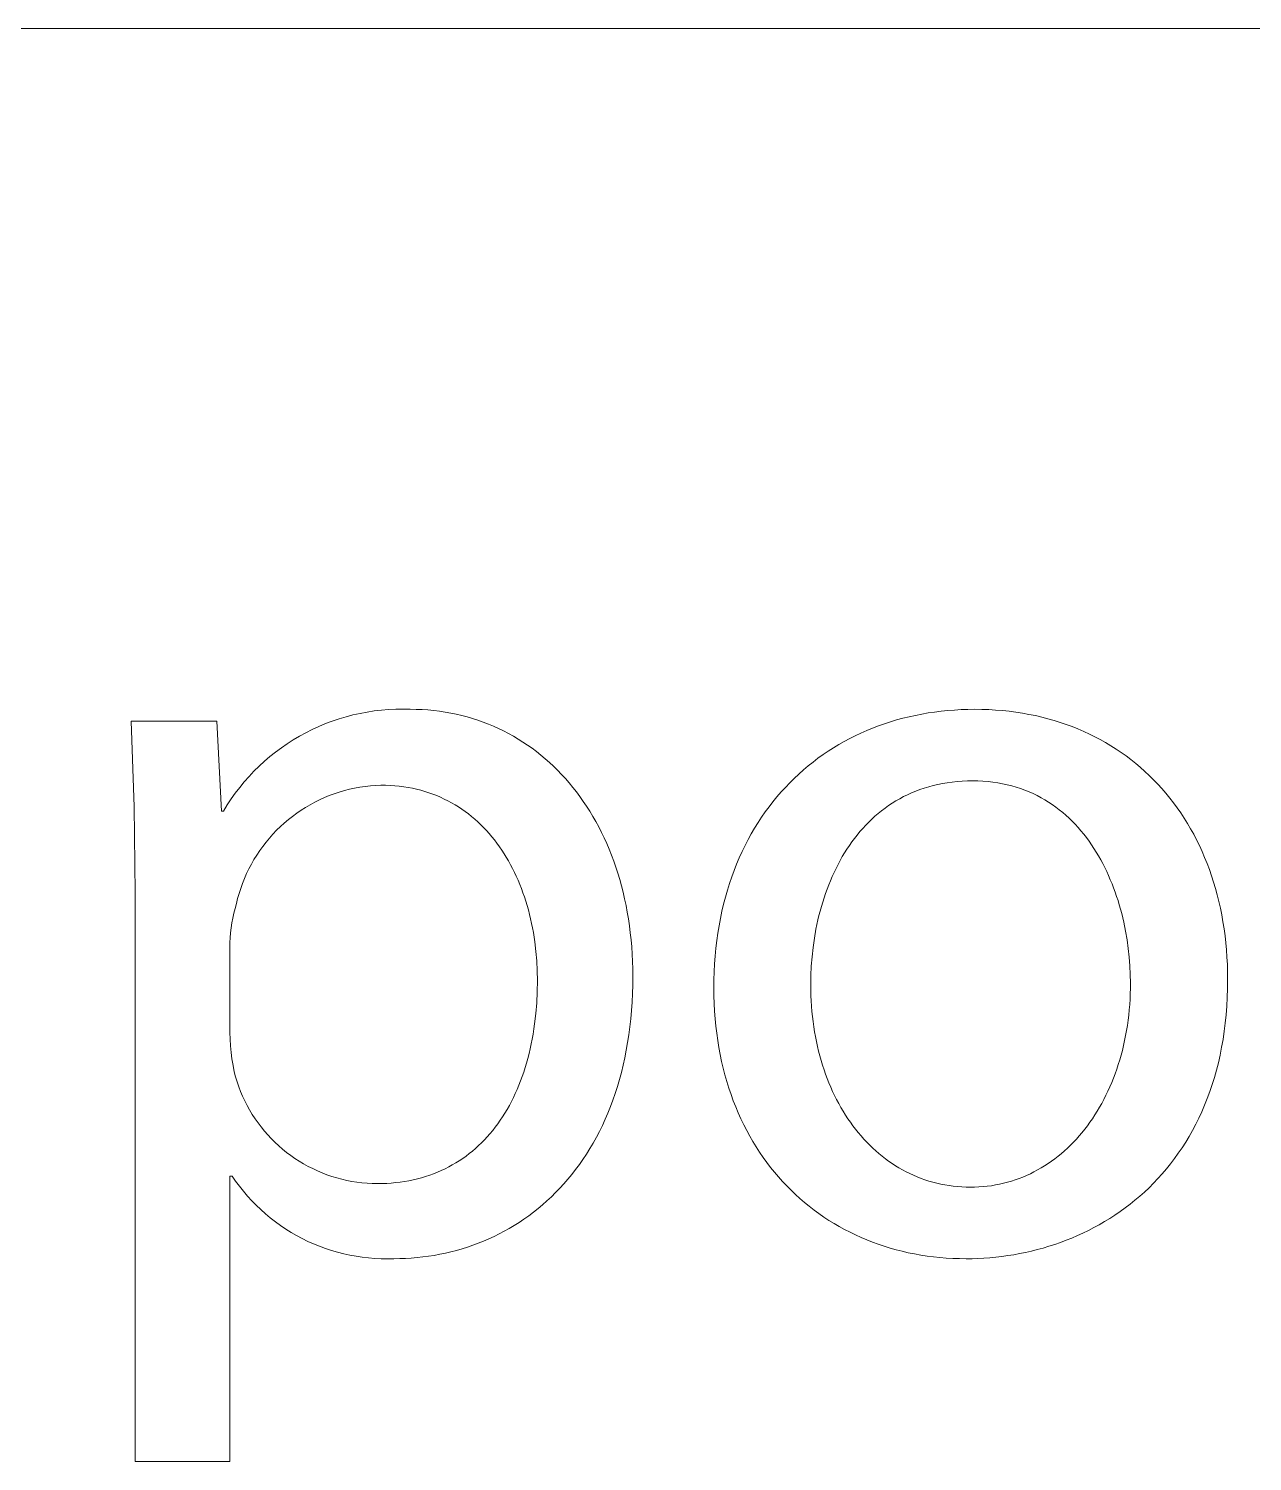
# Model space of a CAD drawing. Header units: millimetres. Extents: x -1246 to 2331, y -493 to 2006.
# Drawn here: x 2173.9 to 2214.24, y -140.22 to -92.97 of the extents above; entities that cross this region are included whole.
import ezdxf

# ---------------------------------------------------------------- set-up
doc = ezdxf.new("R2010")
doc.units = ezdxf.units.MM
doc.header["$MEASUREMENT"] = 0
doc.layers.add('Domyślny', color=7, linetype='Continuous', true_color=0x000000)

msp = doc.modelspace()

# ---------------------------------------------------------------- linework, layer by layer
at = {"layer": 'Domyślny', "color": 18, "lineweight": 15, "true_color": 0x000000}
for p, q in [((2327.489, -92.974), (979.014, -92.974)), ((2183.905, -115.81), (2184.13, -115.735)), ((2184.13, -115.735), (2184.358, -115.666)), ((2184.358, -115.666), (2184.588, -115.606)), ((2184.588, -115.606), (2184.82, -115.554)), ((2184.82, -115.554), (2185.054, -115.511)), ((2185.054, -115.511), (2185.289, -115.475)), ((2185.289, -115.475), (2185.525, -115.447)), ((2185.525, -115.447), (2185.762, -115.428)), ((2185.762, -115.428), (2185.999, -115.417)), ((2185.999, -115.417), (2186.237, -115.414)), ((2186.237, -115.414), (2186.474, -115.42)), ((2186.474, -115.42), (2186.67, -115.423)), ((2186.67, -115.423), (2186.864, -115.43)), ((2186.864, -115.43), (2187.057, -115.443)), ((2187.057, -115.443), (2187.248, -115.461)), ((2187.248, -115.461), (2187.437, -115.484)), ((2187.437, -115.484), (2187.624, -115.512)), ((2187.624, -115.512), (2187.81, -115.545)), ((2187.81, -115.545), (2187.993, -115.582)), ((2187.993, -115.582), (2188.175, -115.625)), ((2188.175, -115.625), (2188.355, -115.672)), ((2188.355, -115.672), (2188.533, -115.724)), ((2188.533, -115.724), (2188.708, -115.781)), ((2202.509, -115.773), (2202.713, -115.717)), ((2202.713, -115.717), (2202.919, -115.666)), ((2202.919, -115.666), (2203.128, -115.62)), ((2203.128, -115.62), (2203.338, -115.578)), ((2203.338, -115.578), (2203.55, -115.542)), ((2203.55, -115.542), (2203.764, -115.51)), ((2203.764, -115.51), (2203.98, -115.483)), ((2203.98, -115.483), (2204.198, -115.461)), ((2204.198, -115.461), (2204.417, -115.444)), ((2204.417, -115.444), (2204.639, -115.431)), ((2204.639, -115.431), (2204.861, -115.424)), ((2204.861, -115.424), (2205.086, -115.421)), ((2205.086, -115.421), (2205.318, -115.424)), ((2205.318, -115.424), (2205.548, -115.432)), ((2205.548, -115.432), (2205.775, -115.445)), ((2205.775, -115.445), (2206, -115.463)), ((2206, -115.463), (2206.222, -115.486)), ((2206.222, -115.486), (2206.442, -115.515)), ((2206.442, -115.515), (2206.659, -115.548)), ((2206.659, -115.548), (2206.874, -115.587)), ((2206.874, -115.587), (2207.085, -115.63)), ((2207.085, -115.63), (2207.294, -115.678)), ((2207.294, -115.678), (2207.501, -115.731)), ((2207.501, -115.731), (2207.704, -115.789)), ((2177.371, -118.642), (2177.278, -115.813)), ((2177.278, -115.813), (2180.101, -115.813)), ((2180.101, -115.813), (2180.256, -118.779)), ((2182.826, -116.305), (2183.035, -116.191)), ((2183.035, -116.191), (2183.247, -116.085)), ((2183.247, -116.085), (2183.463, -115.986)), ((2183.463, -115.986), (2183.683, -115.894)), ((2183.683, -115.894), (2183.905, -115.81)), ((2188.708, -115.781), (2188.882, -115.843)), ((2188.882, -115.843), (2189.053, -115.909)), ((2189.053, -115.909), (2189.223, -115.98)), ((2189.223, -115.98), (2189.39, -116.055)), ((2189.39, -116.055), (2189.554, -116.135)), ((2189.554, -116.135), (2189.717, -116.219)), ((2189.717, -116.219), (2189.877, -116.308)), ((2201.148, -116.293), (2201.335, -116.205)), ((2201.335, -116.205), (2201.524, -116.121)), ((2201.524, -116.121), (2201.717, -116.042)), ((2201.717, -116.042), (2201.911, -115.968)), ((2201.911, -115.968), (2202.108, -115.898)), ((2202.108, -115.898), (2202.308, -115.833)), ((2202.308, -115.833), (2202.509, -115.773)), ((2207.704, -115.789), (2207.905, -115.852)), ((2207.905, -115.852), (2208.103, -115.919)), ((2208.103, -115.919), (2208.297, -115.991)), ((2208.297, -115.991), (2208.489, -116.068)), ((2208.489, -116.068), (2208.678, -116.149)), ((2208.678, -116.149), (2208.864, -116.235)), ((2182.035, -116.831), (2182.226, -116.689)), ((2182.226, -116.689), (2182.421, -116.554)), ((2182.421, -116.554), (2182.621, -116.426)), ((2182.621, -116.426), (2182.826, -116.305)), ((2189.877, -116.308), (2190.034, -116.401)), ((2190.034, -116.401), (2190.189, -116.499)), ((2190.189, -116.499), (2190.342, -116.601)), ((2190.342, -116.601), (2190.491, -116.707)), ((2200.255, -116.801), (2200.428, -116.691)), ((2200.428, -116.691), (2200.604, -116.585)), ((2200.604, -116.585), (2200.782, -116.483)), ((2200.782, -116.483), (2200.964, -116.386)), ((2200.964, -116.386), (2201.148, -116.293)), ((2208.864, -116.235), (2209.046, -116.325)), ((2209.046, -116.325), (2209.226, -116.42)), ((2209.226, -116.42), (2209.402, -116.519)), ((2209.402, -116.519), (2209.576, -116.623)), ((2209.576, -116.623), (2209.746, -116.731)), ((2181.494, -117.294), (2181.669, -117.134)), ((2181.669, -117.134), (2181.849, -116.979)), ((2181.849, -116.979), (2182.035, -116.831)), ((2190.491, -116.707), (2190.639, -116.817)), ((2190.639, -116.817), (2190.783, -116.932)), ((2190.783, -116.932), (2190.925, -117.05)), ((2190.925, -117.05), (2191.064, -117.173)), ((2199.594, -117.288), (2199.754, -117.16)), ((2199.754, -117.16), (2199.918, -117.036)), ((2199.918, -117.036), (2200.085, -116.916)), ((2200.085, -116.916), (2200.255, -116.801)), ((2209.746, -116.731), (2209.912, -116.843)), ((2209.912, -116.843), (2210.075, -116.959)), ((2210.075, -116.959), (2210.235, -117.08)), ((2210.235, -117.08), (2210.392, -117.204)), ((2181.004, -117.812), (2181.161, -117.634)), ((2181.161, -117.634), (2181.324, -117.461)), ((2181.324, -117.461), (2181.494, -117.294)), ((2191.064, -117.173), (2191.2, -117.3)), ((2191.2, -117.3), (2191.333, -117.431)), ((2191.333, -117.431), (2191.464, -117.566)), ((2191.464, -117.566), (2191.591, -117.704)), ((2199.132, -117.698), (2199.283, -117.557)), ((2199.283, -117.557), (2199.437, -117.42)), ((2199.437, -117.42), (2199.594, -117.288)), ((2210.392, -117.204), (2210.545, -117.333)), ((2210.545, -117.333), (2210.695, -117.466)), ((2210.695, -117.466), (2210.841, -117.603)), ((2210.841, -117.603), (2210.983, -117.744)), ((2180.708, -118.184), (2180.853, -117.996)), ((2180.853, -117.996), (2181.004, -117.812)), ((2184.303, -118.101), (2184.136, -118.15)), ((2184.473, -118.057), (2184.303, -118.101)), ((2184.643, -118.02), (2184.473, -118.057)), ((2184.815, -117.988), (2184.643, -118.02)), ((2184.987, -117.962), (2184.815, -117.988)), ((2185.161, -117.943), (2184.987, -117.962)), ((2185.335, -117.929), (2185.161, -117.943)), ((2185.509, -117.922), (2185.335, -117.929)), ((2185.664, -117.924), (2185.509, -117.922)), ((2185.817, -117.93), (2185.664, -117.924)), ((2185.967, -117.941), (2185.817, -117.93)), ((2186.115, -117.956), (2185.967, -117.941)), ((2186.261, -117.975), (2186.115, -117.956)), ((2186.405, -117.998), (2186.261, -117.975)), ((2186.546, -118.025), (2186.405, -117.998)), ((2186.685, -118.056), (2186.546, -118.025)), ((2186.822, -118.091), (2186.685, -118.056)), ((2186.957, -118.129), (2186.822, -118.091)), ((2191.591, -117.704), (2191.716, -117.847)), ((2191.716, -117.847), (2191.837, -117.994)), ((2191.837, -117.994), (2191.955, -118.144)), ((2198.702, -118.147), (2198.842, -117.994)), ((2198.842, -117.994), (2198.985, -117.844)), ((2198.985, -117.844), (2199.132, -117.698)), ((2203.281, -118.067), (2203.142, -118.119)), ((2203.424, -118.018), (2203.281, -118.067)), ((2203.569, -117.974), (2203.424, -118.018)), ((2203.718, -117.934), (2203.569, -117.974)), ((2203.869, -117.899), (2203.718, -117.934)), ((2204.024, -117.868), (2203.869, -117.899)), ((2204.181, -117.841), (2204.024, -117.868)), ((2204.342, -117.819), (2204.181, -117.841)), ((2204.505, -117.802), (2204.342, -117.819)), ((2204.672, -117.79), (2204.505, -117.802)), ((2204.842, -117.782), (2204.672, -117.79)), ((2205.014, -117.78), (2204.842, -117.782)), ((2205.187, -117.783), (2205.014, -117.78)), ((2205.357, -117.791), (2205.187, -117.783)), ((2205.524, -117.804), (2205.357, -117.791)), ((2205.687, -117.822), (2205.524, -117.804)), ((2205.847, -117.846), (2205.687, -117.822)), ((2206.004, -117.874), (2205.847, -117.846)), ((2206.158, -117.907), (2206.004, -117.874)), ((2206.308, -117.945), (2206.158, -117.907)), ((2206.456, -117.988), (2206.308, -117.945)), ((2206.6, -118.035), (2206.456, -117.988)), ((2206.741, -118.086), (2206.6, -118.035)), ((2206.879, -118.142), (2206.741, -118.086)), ((2210.983, -117.744), (2211.122, -117.889)), ((2211.122, -117.889), (2211.257, -118.037)), ((2211.257, -118.037), (2211.389, -118.19)), ((2180.316, -118.779), (2180.44, -118.576)), ((2180.44, -118.576), (2180.571, -118.378)), ((2180.571, -118.378), (2180.708, -118.184)), ((2183.176, -118.566), (2183.026, -118.654)), ((2183.33, -118.483), (2183.176, -118.566)), ((2183.486, -118.405), (2183.33, -118.483)), ((2183.645, -118.333), (2183.486, -118.405)), ((2183.807, -118.266), (2183.645, -118.333)), ((2183.97, -118.205), (2183.807, -118.266)), ((2184.136, -118.15), (2183.97, -118.205)), ((2187.089, -118.172), (2186.957, -118.129)), ((2187.219, -118.218), (2187.089, -118.172)), ((2187.347, -118.268), (2187.219, -118.218)), ((2187.473, -118.322), (2187.347, -118.268)), ((2187.596, -118.379), (2187.473, -118.322)), ((2187.717, -118.439), (2187.596, -118.379)), ((2187.836, -118.503), (2187.717, -118.439)), ((2187.952, -118.571), (2187.836, -118.503)), ((2188.067, -118.642), (2187.952, -118.571)), ((2191.955, -118.144), (2192.07, -118.298)), ((2192.07, -118.298), (2192.182, -118.456)), ((2192.182, -118.456), (2192.29, -118.618)), ((2198.304, -118.634), (2198.433, -118.468)), ((2198.433, -118.468), (2198.565, -118.306)), ((2198.565, -118.306), (2198.702, -118.147)), ((2202.365, -118.517), (2202.246, -118.596)), ((2202.487, -118.441), (2202.365, -118.517)), ((2202.612, -118.369), (2202.487, -118.441)), ((2202.74, -118.301), (2202.612, -118.369)), ((2202.871, -118.236), (2202.74, -118.301)), ((2203.005, -118.176), (2202.871, -118.236)), ((2203.142, -118.119), (2203.005, -118.176)), ((2207.014, -118.202), (2206.879, -118.142)), ((2207.146, -118.266), (2207.014, -118.202)), ((2207.275, -118.335), (2207.146, -118.266)), ((2207.401, -118.407), (2207.275, -118.335)), ((2207.523, -118.482), (2207.401, -118.407)), ((2207.643, -118.562), (2207.523, -118.482)), ((2207.76, -118.645), (2207.643, -118.562)), ((2211.389, -118.19), (2211.517, -118.346)), ((2211.517, -118.346), (2211.641, -118.506)), ((2211.641, -118.506), (2211.761, -118.67)), ((2177.409, -121.471), (2177.371, -118.642)), ((2180.256, -118.779), (2180.316, -118.779)), ((2182.457, -119.058), (2182.324, -119.171)), ((2182.594, -118.95), (2182.457, -119.058)), ((2182.734, -118.846), (2182.594, -118.95)), ((2182.878, -118.748), (2182.734, -118.846)), ((2183.026, -118.654), (2182.878, -118.748)), ((2188.178, -118.716), (2188.067, -118.642)), ((2188.288, -118.793), (2188.178, -118.716)), ((2188.395, -118.873), (2188.288, -118.793)), ((2188.499, -118.957), (2188.395, -118.873)), ((2188.602, -119.044), (2188.499, -118.957)), ((2188.702, -119.133), (2188.602, -119.044)), ((2192.29, -118.618), (2192.396, -118.783)), ((2192.396, -118.783), (2192.497, -118.952)), ((2192.497, -118.952), (2192.596, -119.124)), ((2197.941, -119.158), (2198.058, -118.98)), ((2198.058, -118.98), (2198.179, -118.805)), ((2198.179, -118.805), (2198.304, -118.634)), ((2201.692, -119.042), (2201.59, -119.141)), ((2201.797, -118.947), (2201.692, -119.042)), ((2201.905, -118.854), (2201.797, -118.947)), ((2202.016, -118.765), (2201.905, -118.854)), ((2202.13, -118.679), (2202.016, -118.765)), ((2202.246, -118.596), (2202.13, -118.679)), ((2207.874, -118.732), (2207.76, -118.645)), ((2207.985, -118.822), (2207.874, -118.732)), ((2208.093, -118.915), (2207.985, -118.822)), ((2208.198, -119.011), (2208.093, -118.915)), ((2208.3, -119.111), (2208.198, -119.011)), ((2211.761, -118.67), (2211.878, -118.837)), ((2211.878, -118.837), (2211.99, -119.008)), ((2211.99, -119.008), (2212.099, -119.183)), ((2182.07, -119.411), (2181.949, -119.537)), ((2182.195, -119.289), (2182.07, -119.411)), ((2182.324, -119.171), (2182.195, -119.289)), ((2188.799, -119.226), (2188.702, -119.133)), ((2188.895, -119.321), (2188.799, -119.226)), ((2188.987, -119.419), (2188.895, -119.321)), ((2189.078, -119.52), (2188.987, -119.419)), ((2189.166, -119.624), (2189.078, -119.52)), ((2192.596, -119.124), (2192.691, -119.3)), ((2192.691, -119.3), (2192.782, -119.479)), ((2192.782, -119.479), (2192.87, -119.662)), ((2197.614, -119.719), (2197.718, -119.528)), ((2197.718, -119.528), (2197.828, -119.341)), ((2197.828, -119.341), (2197.941, -119.158)), ((2201.3, -119.455), (2201.209, -119.566)), ((2201.394, -119.348), (2201.3, -119.455)), ((2201.491, -119.243), (2201.394, -119.348)), ((2201.59, -119.141), (2201.491, -119.243)), ((2208.399, -119.213), (2208.3, -119.111)), ((2208.496, -119.319), (2208.399, -119.213)), ((2208.589, -119.427), (2208.496, -119.319)), ((2208.68, -119.538), (2208.589, -119.427)), ((2212.099, -119.183), (2212.203, -119.361)), ((2212.203, -119.361), (2212.304, -119.542)), ((2181.615, -119.94), (2181.513, -120.081)), ((2181.722, -119.802), (2181.615, -119.94)), ((2181.833, -119.667), (2181.722, -119.802)), ((2181.949, -119.537), (2181.833, -119.667)), ((2189.251, -119.73), (2189.166, -119.624)), ((2189.335, -119.839), (2189.251, -119.73)), ((2189.415, -119.951), (2189.335, -119.839)), ((2189.494, -120.065), (2189.415, -119.951)), ((2192.87, -119.662), (2192.955, -119.848)), ((2192.955, -119.848), (2193.035, -120.038)), ((2197.417, -120.113), (2197.513, -119.914)), ((2197.513, -119.914), (2197.614, -119.719)), ((2200.952, -119.912), (2200.872, -120.033)), ((2201.035, -119.794), (2200.952, -119.912)), ((2201.121, -119.679), (2201.035, -119.794)), ((2201.209, -119.566), (2201.121, -119.679)), ((2208.768, -119.651), (2208.68, -119.538)), ((2208.853, -119.767), (2208.768, -119.651)), ((2208.936, -119.885), (2208.853, -119.767)), ((2209.015, -120.006), (2208.936, -119.885)), ((2209.092, -120.129), (2209.015, -120.006)), ((2212.304, -119.542), (2212.401, -119.728)), ((2212.401, -119.728), (2212.493, -119.916)), ((2212.493, -119.916), (2212.581, -120.108)), ((2181.324, -120.375), (2181.238, -120.527)), ((2181.416, -120.227), (2181.324, -120.375)), ((2181.513, -120.081), (2181.416, -120.227)), ((2189.569, -120.182), (2189.494, -120.065)), ((2189.643, -120.3), (2189.569, -120.182)), ((2189.714, -120.422), (2189.643, -120.3)), ((2189.782, -120.545), (2189.714, -120.422)), ((2193.035, -120.038), (2193.112, -120.231)), ((2193.112, -120.231), (2193.186, -120.427)), ((2193.186, -120.427), (2193.255, -120.626)), ((2197.237, -120.522), (2197.325, -120.316)), ((2197.325, -120.316), (2197.417, -120.113)), ((2200.648, -120.407), (2200.578, -120.537)), ((2200.72, -120.28), (2200.648, -120.407)), ((2200.795, -120.155), (2200.72, -120.28)), ((2200.872, -120.033), (2200.795, -120.155)), ((2209.166, -120.253), (2209.092, -120.129)), ((2209.238, -120.38), (2209.166, -120.253)), ((2209.307, -120.508), (2209.238, -120.38)), ((2212.581, -120.108), (2212.666, -120.303)), ((2212.666, -120.303), (2212.746, -120.501)), ((2181.081, -120.839), (2181.01, -120.998)), ((2181.157, -120.681), (2181.081, -120.839)), ((2181.238, -120.527), (2181.157, -120.681)), ((2189.848, -120.671), (2189.782, -120.545)), ((2189.912, -120.798), (2189.848, -120.671)), ((2189.973, -120.928), (2189.912, -120.798)), ((2190.031, -121.06), (2189.973, -120.928)), ((2193.255, -120.626), (2193.321, -120.829)), ((2193.321, -120.829), (2193.383, -121.035)), ((2197.001, -121.166), (2197.075, -120.948)), ((2197.075, -120.948), (2197.154, -120.733)), ((2197.154, -120.733), (2197.237, -120.522)), ((2200.386, -120.936), (2200.327, -121.073)), ((2200.448, -120.801), (2200.386, -120.936)), ((2200.512, -120.668), (2200.448, -120.801)), ((2200.578, -120.537), (2200.512, -120.668)), ((2209.373, -120.639), (2209.307, -120.508)), ((2209.437, -120.771), (2209.373, -120.639)), ((2209.497, -120.904), (2209.437, -120.771)), ((2209.556, -121.039), (2209.497, -120.904)), ((2212.746, -120.501), (2212.821, -120.703)), ((2212.821, -120.703), (2212.893, -120.908)), ((2212.893, -120.908), (2212.96, -121.116)), ((2180.887, -121.325), (2180.833, -121.491)), ((2180.946, -121.161), (2180.887, -121.325)), ((2181.01, -120.998), (2180.946, -121.161)), ((2190.087, -121.194), (2190.031, -121.06)), ((2190.14, -121.33), (2190.087, -121.194)), ((2190.191, -121.468), (2190.14, -121.33)), ((2193.383, -121.035), (2193.44, -121.244)), ((2193.44, -121.244), (2193.494, -121.456)), ((2196.867, -121.615), (2196.932, -121.388)), ((2196.932, -121.388), (2197.001, -121.166)), ((2200.218, -121.351), (2200.167, -121.492)), ((2200.271, -121.211), (2200.218, -121.351)), ((2200.327, -121.073), (2200.271, -121.211)), ((2209.612, -121.175), (2209.556, -121.039)), ((2209.665, -121.312), (2209.612, -121.175)), ((2209.715, -121.451), (2209.665, -121.312)), ((2212.96, -121.116), (2213.023, -121.327)), ((2213.023, -121.327), (2213.081, -121.541)), ((2177.409, -140.221), (2177.409, -121.471)), ((2180.744, -121.829), (2180.7, -121.986)), ((2180.786, -121.659), (2180.744, -121.829)), ((2180.833, -121.491), (2180.786, -121.659)), ((2190.24, -121.607), (2190.191, -121.468)), ((2190.285, -121.749), (2190.24, -121.607)), ((2190.329, -121.892), (2190.285, -121.749)), ((2190.369, -122.036), (2190.329, -121.892)), ((2193.494, -121.456), (2193.544, -121.671)), ((2193.544, -121.671), (2193.59, -121.888)), ((2193.59, -121.888), (2193.631, -122.109)), ((2196.753, -122.078), (2196.808, -121.844)), ((2196.808, -121.844), (2196.867, -121.615)), ((2200.073, -121.779), (2200.029, -121.925)), ((2200.118, -121.635), (2200.073, -121.779)), ((2200.167, -121.492), (2200.118, -121.635)), ((2209.763, -121.591), (2209.715, -121.451)), ((2209.809, -121.731), (2209.763, -121.591)), ((2209.852, -121.872), (2209.809, -121.731)), ((2209.931, -122.157), (2209.852, -121.872)), ((2213.081, -121.541), (2213.135, -121.758)), ((2213.135, -121.758), (2213.185, -121.978)), ((2180.625, -122.304), (2180.596, -122.465)), ((2180.66, -122.145), (2180.625, -122.304)), ((2180.7, -121.986), (2180.66, -122.145)), ((2190.408, -122.183), (2190.369, -122.036)), ((2190.443, -122.33), (2190.408, -122.183)), ((2190.476, -122.48), (2190.443, -122.33)), ((2193.631, -122.109), (2193.669, -122.333)), ((2193.669, -122.333), (2193.702, -122.56)), ((2196.658, -122.557), (2196.703, -122.316)), ((2196.703, -122.316), (2196.753, -122.078)), ((2199.915, -122.368), (2199.852, -122.668)), ((2199.951, -122.219), (2199.915, -122.368)), ((2199.989, -122.072), (2199.951, -122.219)), ((2200.029, -121.925), (2199.989, -122.072)), ((2210, -122.444), (2209.931, -122.157)), ((2213.185, -121.978), (2213.23, -122.201)), ((2213.23, -122.201), (2213.27, -122.427)), ((2180.553, -122.789), (2180.539, -122.952)), ((2180.572, -122.627), (2180.553, -122.789)), ((2180.596, -122.465), (2180.572, -122.627)), ((2190.506, -122.63), (2190.476, -122.48)), ((2190.534, -122.782), (2190.506, -122.63)), ((2190.559, -122.936), (2190.534, -122.782)), ((2193.702, -122.56), (2193.731, -122.789)), ((2193.731, -122.789), (2193.755, -123.022)), ((2196.583, -123.05), (2196.618, -122.802)), ((2196.618, -122.802), (2196.658, -122.557)), ((2199.852, -122.668), (2199.798, -122.971)), ((2210.059, -122.732), (2210, -122.444)), ((2210.109, -123.02), (2210.059, -122.732)), ((2213.27, -122.427), (2213.306, -122.655)), ((2213.306, -122.655), (2213.337, -122.887)), ((2180.539, -122.952), (2180.53, -123.115)), ((2180.53, -123.115), (2180.53, -126.081)), ((2190.582, -123.09), (2190.559, -122.936)), ((2190.619, -123.403), (2190.582, -123.09)), ((2193.755, -123.022), (2193.776, -123.257)), ((2193.776, -123.257), (2193.792, -123.494)), ((2196.529, -123.558), (2196.553, -123.302)), ((2196.553, -123.302), (2196.583, -123.05)), ((2199.754, -123.277), (2199.721, -123.584)), ((2199.798, -122.971), (2199.754, -123.277)), ((2210.149, -123.308), (2210.109, -123.02)), ((2210.18, -123.594), (2210.149, -123.308)), ((2213.337, -122.887), (2213.363, -123.121)), ((2213.363, -123.121), (2213.385, -123.358)), ((2190.646, -123.72), (2190.619, -123.403)), ((2190.662, -124.042), (2190.646, -123.72)), ((2193.792, -123.494), (2193.803, -123.735)), ((2193.803, -123.735), (2193.81, -123.978)), ((2196.51, -123.818), (2196.529, -123.558)), ((2199.721, -123.584), (2199.697, -123.893)), ((2210.202, -123.879), (2210.18, -123.594)), ((2213.385, -123.358), (2213.402, -123.597)), ((2213.402, -123.597), (2213.414, -123.84)), ((2190.667, -124.366), (2190.662, -124.042)), ((2193.812, -124.223), (2193.809, -124.513)), ((2193.81, -123.978), (2193.812, -124.223)), ((2196.488, -124.347), (2196.496, -124.081)), ((2196.496, -124.081), (2196.51, -123.818)), ((2199.682, -124.202), (2199.678, -124.51)), ((2199.697, -123.893), (2199.682, -124.202)), ((2210.215, -124.161), (2210.202, -123.879)), ((2210.22, -124.439), (2210.215, -124.161)), ((2213.414, -123.84), (2213.422, -124.084)), ((2213.422, -124.084), (2213.424, -124.332)), ((2190.662, -124.734), (2190.667, -124.366)), ((2193.809, -124.513), (2193.801, -124.798)), ((2196.485, -124.617), (2196.488, -124.347)), ((2196.488, -124.873), (2196.485, -124.617)), ((2199.678, -124.51), (2199.679, -124.688)), ((2199.679, -124.688), (2199.684, -124.864)), ((2210.213, -124.801), (2210.218, -124.621)), ((2210.218, -124.621), (2210.22, -124.439)), ((2213.421, -124.629), (2213.411, -124.922)), ((2213.424, -124.332), (2213.421, -124.629)), ((2190.617, -125.448), (2190.645, -125.095)), ((2190.645, -125.095), (2190.662, -124.734)), ((2193.787, -125.078), (2193.769, -125.354)), ((2193.801, -124.798), (2193.787, -125.078)), ((2196.496, -125.126), (2196.488, -124.873)), ((2196.509, -125.376), (2196.496, -125.126)), ((2199.684, -124.864), (2199.692, -125.038)), ((2199.692, -125.038), (2199.703, -125.211)), ((2210.179, -125.332), (2210.194, -125.156)), ((2210.194, -125.156), (2210.205, -124.979)), ((2210.205, -124.979), (2210.213, -124.801)), ((2213.411, -124.922), (2213.395, -125.209)), ((2190.577, -125.793), (2190.617, -125.448)), ((2193.744, -125.626), (2193.715, -125.892)), ((2193.769, -125.354), (2193.744, -125.626)), ((2196.527, -125.623), (2196.509, -125.376)), ((2196.55, -125.866), (2196.527, -125.623)), ((2199.703, -125.211), (2199.717, -125.383)), ((2199.717, -125.383), (2199.734, -125.553)), ((2199.734, -125.553), (2199.755, -125.721)), ((2210.117, -125.847), (2210.141, -125.677)), ((2210.141, -125.677), (2210.161, -125.505)), ((2210.161, -125.505), (2210.179, -125.332)), ((2213.373, -125.491), (2213.345, -125.768)), ((2213.395, -125.209), (2213.373, -125.491)), ((2180.53, -126.081), (2180.538, -126.299)), ((2190.498, -126.294), (2190.527, -126.129)), ((2190.527, -126.129), (2190.554, -125.962)), ((2190.554, -125.962), (2190.577, -125.793)), ((2193.715, -125.892), (2193.681, -126.155)), ((2196.579, -126.106), (2196.55, -125.866)), ((2196.612, -126.344), (2196.579, -126.106)), ((2199.755, -125.721), (2199.778, -125.888)), ((2199.778, -125.888), (2199.804, -126.053)), ((2199.804, -126.053), (2199.833, -126.216)), ((2210.06, -126.181), (2210.09, -126.015)), ((2210.09, -126.015), (2210.117, -125.847)), ((2213.311, -126.039), (2213.271, -126.306)), ((2213.345, -125.768), (2213.311, -126.039)), ((2180.538, -126.299), (2180.552, -126.517)), ((2180.552, -126.517), (2180.572, -126.734)), ((2190.394, -126.776), (2190.432, -126.617)), ((2190.432, -126.617), (2190.466, -126.457)), ((2190.466, -126.457), (2190.498, -126.294)), ((2193.641, -126.412), (2193.597, -126.665)), ((2193.681, -126.155), (2193.641, -126.412)), ((2196.65, -126.577), (2196.612, -126.344)), ((2196.693, -126.808), (2196.65, -126.577)), ((2199.833, -126.216), (2199.865, -126.377)), ((2199.865, -126.377), (2199.9, -126.537)), ((2199.9, -126.537), (2199.938, -126.695)), ((2209.952, -126.668), (2209.991, -126.507)), ((2209.991, -126.507), (2210.027, -126.345)), ((2210.027, -126.345), (2210.06, -126.181)), ((2213.225, -126.567), (2213.174, -126.823)), ((2213.271, -126.306), (2213.225, -126.567)), ((2180.572, -126.734), (2180.599, -126.95)), ((2180.599, -126.95), (2180.633, -127.166)), ((2190.267, -127.237), (2190.312, -127.086)), ((2190.312, -127.086), (2190.354, -126.932)), ((2190.354, -126.932), (2190.394, -126.776)), ((2193.548, -126.913), (2193.494, -127.157)), ((2193.597, -126.665), (2193.548, -126.913)), ((2196.741, -127.035), (2196.693, -126.808)), ((2196.794, -127.259), (2196.741, -127.035)), ((2199.938, -126.695), (2199.979, -126.85)), ((2199.979, -126.85), (2200.022, -127.004)), ((2200.022, -127.004), (2200.068, -127.156)), ((2209.819, -127.136), (2209.866, -126.982)), ((2209.866, -126.982), (2209.911, -126.826)), ((2209.911, -126.826), (2209.952, -126.668)), ((2213.117, -127.074), (2213.054, -127.32)), ((2213.174, -126.823), (2213.117, -127.074)), ((2180.633, -127.166), (2180.673, -127.38)), ((2180.673, -127.38), (2180.717, -127.544)), ((2180.717, -127.544), (2180.767, -127.706)), ((2190.115, -127.676), (2190.168, -127.532)), ((2190.168, -127.532), (2190.219, -127.386)), ((2190.219, -127.386), (2190.267, -127.237)), ((2193.436, -127.396), (2193.372, -127.631)), ((2193.494, -127.157), (2193.436, -127.396)), ((2196.851, -127.48), (2196.794, -127.259)), ((2196.913, -127.697), (2196.851, -127.48)), ((2200.068, -127.156), (2200.117, -127.305)), ((2200.117, -127.305), (2200.169, -127.453)), ((2200.169, -127.453), (2200.223, -127.598)), ((2209.661, -127.584), (2209.716, -127.437)), ((2209.716, -127.437), (2209.769, -127.287)), ((2209.769, -127.287), (2209.819, -127.136)), ((2212.987, -127.561), (2212.914, -127.797)), ((2213.054, -127.32), (2212.987, -127.561)), ((2180.767, -127.706), (2180.822, -127.866)), ((2180.822, -127.866), (2180.883, -128.024)), ((2180.883, -128.024), (2180.95, -128.18)), ((2189.94, -128.094), (2190.001, -127.957)), ((2190.001, -127.957), (2190.059, -127.818)), ((2190.059, -127.818), (2190.115, -127.676)), ((2193.305, -127.861), (2193.233, -128.086)), ((2193.372, -127.631), (2193.305, -127.861)), ((2196.98, -127.911), (2196.913, -127.697)), ((2197.051, -128.121), (2196.98, -127.911)), ((2200.223, -127.598), (2200.28, -127.741)), ((2200.28, -127.741), (2200.339, -127.882)), ((2200.339, -127.882), (2200.401, -128.021)), ((2200.401, -128.021), (2200.466, -128.157)), ((2209.413, -128.149), (2209.479, -128.011)), ((2209.479, -128.011), (2209.542, -127.871)), ((2209.542, -127.871), (2209.603, -127.729)), ((2209.603, -127.729), (2209.661, -127.584)), ((2212.836, -128.028), (2212.753, -128.253)), ((2212.914, -127.797), (2212.836, -128.028)), ((2180.95, -128.18), (2181.021, -128.334)), ((2181.021, -128.334), (2181.099, -128.485)), ((2181.099, -128.485), (2181.181, -128.633)), ((2189.672, -128.613), (2189.743, -128.487)), ((2189.743, -128.487), (2189.811, -128.359)), ((2189.811, -128.359), (2189.877, -128.227)), ((2189.877, -128.227), (2189.94, -128.094)), ((2193.156, -128.307), (2193.076, -128.523)), ((2193.233, -128.086), (2193.156, -128.307)), ((2197.126, -128.328), (2197.051, -128.121)), ((2197.206, -128.532), (2197.126, -128.328)), ((2200.466, -128.157), (2200.533, -128.291)), ((2200.533, -128.291), (2200.603, -128.422)), ((2200.603, -128.422), (2200.675, -128.551)), ((2209.201, -128.546), (2209.274, -128.416)), ((2209.274, -128.416), (2209.345, -128.284)), ((2209.345, -128.284), (2209.413, -128.149)), ((2212.665, -128.474), (2212.572, -128.69)), ((2212.753, -128.253), (2212.665, -128.474)), ((2181.181, -128.633), (2181.268, -128.779)), ((2181.268, -128.779), (2181.361, -128.921)), ((2181.361, -128.921), (2181.458, -129.059)), ((2189.363, -129.089), (2189.444, -128.974)), ((2189.444, -128.974), (2189.522, -128.857)), ((2189.522, -128.857), (2189.598, -128.736)), ((2189.598, -128.736), (2189.672, -128.613)), ((2192.902, -128.942), (2192.809, -129.144)), ((2192.991, -128.735), (2192.902, -128.942)), ((2193.076, -128.523), (2192.991, -128.735)), ((2197.29, -128.731), (2197.206, -128.532)), ((2197.378, -128.928), (2197.29, -128.731)), ((2197.471, -129.12), (2197.378, -128.928)), ((2200.675, -128.551), (2200.749, -128.678)), ((2200.749, -128.678), (2200.826, -128.802)), ((2200.826, -128.802), (2200.906, -128.923)), ((2200.906, -128.923), (2200.987, -129.041)), ((2208.884, -129.04), (2208.966, -128.921)), ((2208.966, -128.921), (2209.047, -128.799)), ((2209.047, -128.799), (2209.125, -128.674)), ((2209.125, -128.674), (2209.201, -128.546)), ((2212.474, -128.9), (2212.372, -129.106)), ((2212.572, -128.69), (2212.474, -128.9)), ((2181.458, -129.059), (2181.56, -129.195)), ((2181.56, -129.195), (2181.667, -129.327)), ((2181.667, -129.327), (2181.779, -129.454)), ((2181.779, -129.454), (2181.894, -129.578)), ((2189.015, -129.519), (2189.105, -129.416)), ((2189.105, -129.416), (2189.194, -129.31)), ((2189.194, -129.31), (2189.28, -129.201)), ((2189.28, -129.201), (2189.363, -129.089)), ((2192.712, -129.342), (2192.611, -129.535)), ((2192.809, -129.144), (2192.712, -129.342)), ((2197.567, -129.309), (2197.471, -129.12)), ((2197.668, -129.494), (2197.567, -129.309)), ((2200.987, -129.041), (2201.071, -129.157)), ((2201.071, -129.157), (2201.158, -129.271)), ((2201.158, -129.271), (2201.246, -129.381)), ((2201.246, -129.381), (2201.337, -129.489)), ((2208.53, -129.49), (2208.622, -129.382)), ((2208.622, -129.382), (2208.711, -129.271)), ((2208.711, -129.271), (2208.799, -129.157)), ((2208.799, -129.157), (2208.884, -129.04)), ((2212.266, -129.307), (2212.155, -129.503)), ((2212.372, -129.106), (2212.266, -129.307)), ((2181.894, -129.578), (2182.014, -129.698)), ((2182.014, -129.698), (2182.139, -129.814)), ((2182.139, -129.814), (2182.267, -129.925)), ((2182.267, -129.925), (2182.398, -130.032)), ((2188.526, -129.988), (2188.628, -129.901)), ((2188.628, -129.901), (2188.728, -129.81)), ((2188.728, -129.81), (2188.826, -129.716)), ((2188.826, -129.716), (2188.922, -129.619)), ((2188.922, -129.619), (2189.015, -129.519)), ((2192.398, -129.908), (2192.286, -130.088)), ((2192.506, -129.724), (2192.398, -129.908)), ((2192.611, -129.535), (2192.506, -129.724)), ((2197.773, -129.676), (2197.668, -129.494)), ((2197.882, -129.854), (2197.773, -129.676)), ((2197.994, -130.028), (2197.882, -129.854)), ((2201.337, -129.489), (2201.43, -129.593)), ((2201.43, -129.593), (2201.525, -129.695)), ((2201.525, -129.695), (2201.622, -129.794)), ((2201.622, -129.794), (2201.721, -129.89)), ((2201.721, -129.89), (2201.823, -129.983)), ((2208.041, -129.985), (2208.143, -129.892)), ((2208.143, -129.892), (2208.243, -129.796)), ((2208.243, -129.796), (2208.341, -129.697)), ((2208.341, -129.697), (2208.437, -129.595)), ((2208.437, -129.595), (2208.53, -129.49)), ((2211.921, -129.88), (2211.798, -130.061)), ((2212.04, -129.694), (2211.921, -129.88)), ((2212.155, -129.503), (2212.04, -129.694)), ((2182.398, -130.032), (2182.534, -130.134)), ((2182.534, -130.134), (2182.673, -130.231)), ((2182.673, -130.231), (2182.815, -130.323)), ((2182.815, -130.323), (2182.961, -130.41)), ((2187.862, -130.446), (2187.978, -130.378)), ((2187.978, -130.378), (2188.092, -130.307)), ((2188.092, -130.307), (2188.204, -130.232)), ((2188.204, -130.232), (2188.314, -130.154)), ((2188.314, -130.154), (2188.421, -130.073)), ((2188.421, -130.073), (2188.526, -129.988)), ((2192.171, -130.263), (2192.052, -130.433)), ((2192.286, -130.088), (2192.171, -130.263)), ((2198.111, -130.198), (2197.994, -130.028)), ((2198.231, -130.364), (2198.111, -130.198)), ((2198.355, -130.527), (2198.231, -130.364)), ((2201.823, -129.983), (2201.926, -130.072)), ((2201.926, -130.072), (2202.032, -130.159)), ((2202.032, -130.159), (2202.139, -130.242)), ((2202.139, -130.242), (2202.248, -130.322)), ((2202.248, -130.322), (2202.36, -130.399)), ((2202.36, -130.399), (2202.473, -130.473)), ((2207.502, -130.402), (2207.614, -130.325)), ((2207.614, -130.325), (2207.723, -130.245)), ((2207.723, -130.245), (2207.831, -130.161)), ((2207.831, -130.161), (2207.937, -130.075)), ((2207.937, -130.075), (2208.041, -129.985)), ((2211.671, -130.238), (2211.54, -130.409)), ((2211.798, -130.061), (2211.671, -130.238)), ((2180.602, -130.811), (2180.53, -130.811)), ((2180.53, -130.811), (2180.53, -140.221)), ((2180.72, -130.983), (2180.602, -130.811)), ((2182.961, -130.41), (2183.109, -130.493)), ((2183.109, -130.493), (2183.26, -130.569)), ((2183.26, -130.569), (2183.414, -130.641)), ((2183.414, -130.641), (2183.57, -130.707)), ((2183.57, -130.707), (2183.728, -130.768)), ((2183.728, -130.768), (2183.889, -130.823)), ((2183.889, -130.823), (2184.051, -130.873)), ((2184.051, -130.873), (2184.215, -130.917)), ((2186.713, -130.903), (2186.849, -130.867)), ((2186.849, -130.867), (2186.984, -130.826)), ((2186.984, -130.826), (2187.116, -130.783)), ((2187.116, -130.783), (2187.246, -130.735)), ((2187.246, -130.735), (2187.373, -130.685)), ((2187.373, -130.685), (2187.499, -130.63)), ((2187.499, -130.63), (2187.622, -130.572)), ((2187.622, -130.572), (2187.743, -130.511)), ((2187.743, -130.511), (2187.862, -130.446)), ((2191.803, -130.761), (2191.675, -130.917)), ((2191.929, -130.599), (2191.803, -130.761)), ((2192.052, -130.433), (2191.929, -130.599)), ((2198.483, -130.686), (2198.355, -130.527)), ((2198.614, -130.84), (2198.483, -130.686)), ((2198.749, -130.991), (2198.614, -130.84)), ((2202.473, -130.473), (2202.588, -130.543)), ((2202.588, -130.543), (2202.705, -130.61)), ((2202.705, -130.61), (2202.823, -130.673)), ((2202.823, -130.673), (2202.944, -130.733)), ((2202.944, -130.733), (2203.066, -130.789)), ((2203.066, -130.789), (2203.19, -130.842)), ((2203.19, -130.842), (2203.316, -130.891)), ((2206.549, -130.893), (2206.674, -130.844)), ((2206.674, -130.844), (2206.797, -130.791)), ((2206.797, -130.791), (2206.919, -130.735)), ((2206.919, -130.735), (2207.039, -130.675)), ((2207.039, -130.675), (2207.157, -130.612)), ((2207.157, -130.612), (2207.274, -130.545)), ((2207.274, -130.545), (2207.389, -130.475)), ((2207.389, -130.475), (2207.502, -130.402)), ((2211.267, -130.738), (2211.125, -130.895)), ((2211.405, -130.576), (2211.267, -130.738)), ((2211.54, -130.409), (2211.405, -130.576)), ((2180.844, -131.15), (2180.72, -130.983)), ((2180.974, -131.314), (2180.844, -131.15)), ((2181.109, -131.473), (2180.974, -131.314)), ((2184.215, -130.917), (2184.38, -130.955)), ((2184.38, -130.955), (2184.546, -130.987)), ((2184.546, -130.987), (2184.714, -131.013)), ((2184.714, -131.013), (2184.882, -131.034)), ((2184.882, -131.034), (2185.051, -131.049)), ((2185.051, -131.049), (2185.221, -131.058)), ((2185.221, -131.058), (2185.39, -131.061)), ((2185.39, -131.061), (2185.546, -131.059)), ((2185.546, -131.059), (2185.699, -131.053)), ((2185.699, -131.053), (2185.85, -131.043)), ((2185.85, -131.043), (2185.999, -131.029)), ((2185.999, -131.029), (2186.146, -131.011)), ((2186.146, -131.011), (2186.291, -130.99)), ((2186.291, -130.99), (2186.434, -130.965)), ((2186.434, -130.965), (2186.575, -130.936)), ((2186.575, -130.936), (2186.713, -130.903)), ((2191.407, -131.217), (2191.269, -131.36)), ((2191.542, -131.069), (2191.407, -131.217)), ((2191.675, -130.917), (2191.542, -131.069)), ((2198.887, -131.138), (2198.749, -130.991)), ((2199.029, -131.281), (2198.887, -131.138)), ((2199.174, -131.419), (2199.029, -131.281)), ((2203.316, -130.891), (2203.443, -130.936)), ((2203.443, -130.936), (2203.572, -130.978)), ((2203.572, -130.978), (2203.702, -131.016)), ((2203.702, -131.016), (2203.834, -131.05)), ((2203.834, -131.05), (2203.968, -131.08)), ((2203.968, -131.08), (2204.103, -131.107)), ((2204.103, -131.107), (2204.239, -131.129)), ((2204.239, -131.129), (2204.377, -131.148)), ((2204.377, -131.148), (2204.516, -131.162)), ((2204.516, -131.162), (2204.657, -131.173)), ((2204.657, -131.173), (2204.799, -131.179)), ((2204.799, -131.179), (2204.943, -131.181)), ((2204.943, -131.181), (2205.083, -131.179)), ((2205.083, -131.179), (2205.223, -131.173)), ((2205.223, -131.173), (2205.361, -131.162)), ((2205.361, -131.162), (2205.499, -131.148)), ((2205.499, -131.148), (2205.635, -131.13)), ((2205.635, -131.13), (2205.769, -131.107)), ((2205.769, -131.107), (2205.903, -131.081)), ((2205.903, -131.081), (2206.035, -131.051)), ((2206.035, -131.051), (2206.165, -131.017)), ((2206.165, -131.017), (2206.295, -130.979)), ((2206.295, -130.979), (2206.423, -130.938)), ((2206.423, -130.938), (2206.549, -130.893)), ((2210.68, -131.339), (2210.525, -131.477)), ((2210.831, -131.196), (2210.68, -131.339)), ((2210.98, -131.048), (2210.831, -131.196)), ((2211.125, -130.895), (2210.98, -131.048)), ((2181.25, -131.627), (2181.109, -131.473)), ((2181.396, -131.777), (2181.25, -131.627)), ((2181.547, -131.921), (2181.396, -131.777)), ((2190.838, -131.762), (2190.688, -131.887)), ((2190.984, -131.632), (2190.838, -131.762)), ((2191.128, -131.499), (2190.984, -131.632)), ((2191.269, -131.36), (2191.128, -131.499)), ((2199.322, -131.554), (2199.174, -131.419)), ((2199.474, -131.684), (2199.322, -131.554)), ((2199.629, -131.811), (2199.474, -131.684)), ((2199.787, -131.933), (2199.629, -131.811)), ((2210.207, -131.74), (2210.044, -131.864)), ((2210.368, -131.611), (2210.207, -131.74)), ((2210.525, -131.477), (2210.368, -131.611)), ((2181.702, -132.06), (2181.547, -131.921)), ((2181.863, -132.194), (2181.702, -132.06)), ((2182.028, -132.322), (2181.863, -132.194)), ((2190.225, -132.234), (2190.066, -132.34)), ((2190.382, -132.123), (2190.225, -132.234)), ((2190.536, -132.007), (2190.382, -132.123)), ((2190.688, -131.887), (2190.536, -132.007)), ((2199.948, -132.051), (2199.787, -131.933)), ((2200.112, -132.164), (2199.948, -132.051)), ((2200.279, -132.274), (2200.112, -132.164)), ((2200.449, -132.379), (2200.279, -132.274)), ((2209.539, -132.21), (2209.366, -132.316)), ((2209.71, -132.099), (2209.539, -132.21)), ((2209.878, -131.984), (2209.71, -132.099)), ((2210.044, -131.864), (2209.878, -131.984)), ((2182.197, -132.444), (2182.028, -132.322)), ((2182.37, -132.561), (2182.197, -132.444)), ((2182.547, -132.671), (2182.37, -132.561)), ((2182.728, -132.776), (2182.547, -132.671)), ((2189.407, -132.721), (2189.237, -132.805)), ((2189.575, -132.633), (2189.407, -132.721)), ((2189.741, -132.54), (2189.575, -132.633)), ((2189.904, -132.442), (2189.741, -132.54)), ((2190.066, -132.34), (2189.904, -132.442)), ((2200.621, -132.48), (2200.449, -132.379)), ((2200.797, -132.576), (2200.621, -132.48)), ((2200.975, -132.668), (2200.797, -132.576)), ((2201.156, -132.756), (2200.975, -132.668)), ((2201.34, -132.839), (2201.156, -132.756)), ((2208.653, -132.695), (2208.47, -132.778)), ((2208.834, -132.607), (2208.653, -132.695)), ((2209.013, -132.514), (2208.834, -132.607)), ((2209.191, -132.417), (2209.013, -132.514)), ((2209.366, -132.316), (2209.191, -132.417)), ((2182.912, -132.874), (2182.728, -132.776)), ((2183.1, -132.966), (2182.912, -132.874)), ((2183.29, -133.051), (2183.1, -132.966)), ((2183.484, -133.13), (2183.29, -133.051)), ((2183.68, -133.202), (2183.484, -133.13)), ((2183.878, -133.267), (2183.68, -133.202)), ((2188.182, -133.213), (2188.001, -133.265)), ((2188.362, -133.156), (2188.182, -133.213)), ((2188.54, -133.095), (2188.362, -133.156)), ((2188.717, -133.029), (2188.54, -133.095)), ((2188.892, -132.959), (2188.717, -133.029)), ((2189.066, -132.884), (2188.892, -132.959)), ((2189.237, -132.805), (2189.066, -132.884)), ((2201.526, -132.918), (2201.34, -132.839)), ((2201.714, -132.992), (2201.526, -132.918)), ((2201.905, -133.061), (2201.714, -132.992)), ((2202.098, -133.126), (2201.905, -133.061)), ((2202.294, -133.187), (2202.098, -133.126)), ((2202.492, -133.242), (2202.294, -133.187)), ((2207.341, -133.186), (2207.148, -133.239)), ((2207.532, -133.129), (2207.341, -133.186)), ((2207.722, -133.068), (2207.532, -133.129)), ((2207.911, -133.002), (2207.722, -133.068)), ((2208.099, -132.932), (2207.911, -133.002)), ((2208.285, -132.857), (2208.099, -132.932)), ((2208.47, -132.778), (2208.285, -132.857)), ((2184.078, -133.326), (2183.878, -133.267)), ((2184.281, -133.378), (2184.078, -133.326)), ((2184.485, -133.423), (2184.281, -133.378)), ((2184.69, -133.46), (2184.485, -133.423)), ((2184.896, -133.491), (2184.69, -133.46)), ((2185.104, -133.515), (2184.896, -133.491)), ((2185.312, -133.531), (2185.104, -133.515)), ((2185.521, -133.541), (2185.312, -133.531)), ((2185.729, -133.543), (2185.521, -133.541)), ((2185.938, -133.538), (2185.729, -133.543)), ((2186.129, -133.536), (2185.938, -133.538)), ((2186.32, -133.529), (2186.129, -133.536)), ((2186.51, -133.518), (2186.32, -133.529)), ((2186.7, -133.502), (2186.51, -133.518)), ((2186.889, -133.482), (2186.7, -133.502)), ((2187.077, -133.457), (2186.889, -133.482)), ((2187.264, -133.428), (2187.077, -133.457)), ((2187.45, -133.394), (2187.264, -133.428)), ((2187.635, -133.355), (2187.45, -133.394)), ((2187.818, -133.312), (2187.635, -133.355)), ((2188.001, -133.265), (2187.818, -133.312)), ((2202.692, -133.294), (2202.492, -133.242)), ((2202.894, -133.34), (2202.692, -133.294)), ((2203.098, -133.381), (2202.894, -133.34)), ((2203.305, -133.418), (2203.098, -133.381)), ((2203.513, -133.45), (2203.305, -133.418)), ((2203.723, -133.477), (2203.513, -133.45)), ((2203.935, -133.5), (2203.723, -133.477)), ((2204.149, -133.517), (2203.935, -133.5)), ((2204.364, -133.53), (2204.149, -133.517)), ((2204.581, -133.537), (2204.364, -133.53)), ((2204.8, -133.54), (2204.581, -133.537)), ((2204.996, -133.538), (2204.8, -133.54)), ((2205.192, -133.531), (2204.996, -133.538)), ((2205.389, -133.521), (2205.192, -133.531)), ((2205.586, -133.507), (2205.389, -133.521)), ((2205.782, -133.488), (2205.586, -133.507)), ((2205.979, -133.465), (2205.782, -133.488)), ((2206.175, -133.438), (2205.979, -133.465)), ((2206.371, -133.407), (2206.175, -133.438)), ((2206.566, -133.371), (2206.371, -133.407)), ((2206.761, -133.331), (2206.566, -133.371)), ((2206.955, -133.287), (2206.761, -133.331)), ((2207.148, -133.239), (2206.955, -133.287)), ((2180.53, -140.221), (2177.409, -140.221))]:
    msp.add_line(p, q, dxfattribs=at)

doc.saveas('drawing.dxf')
